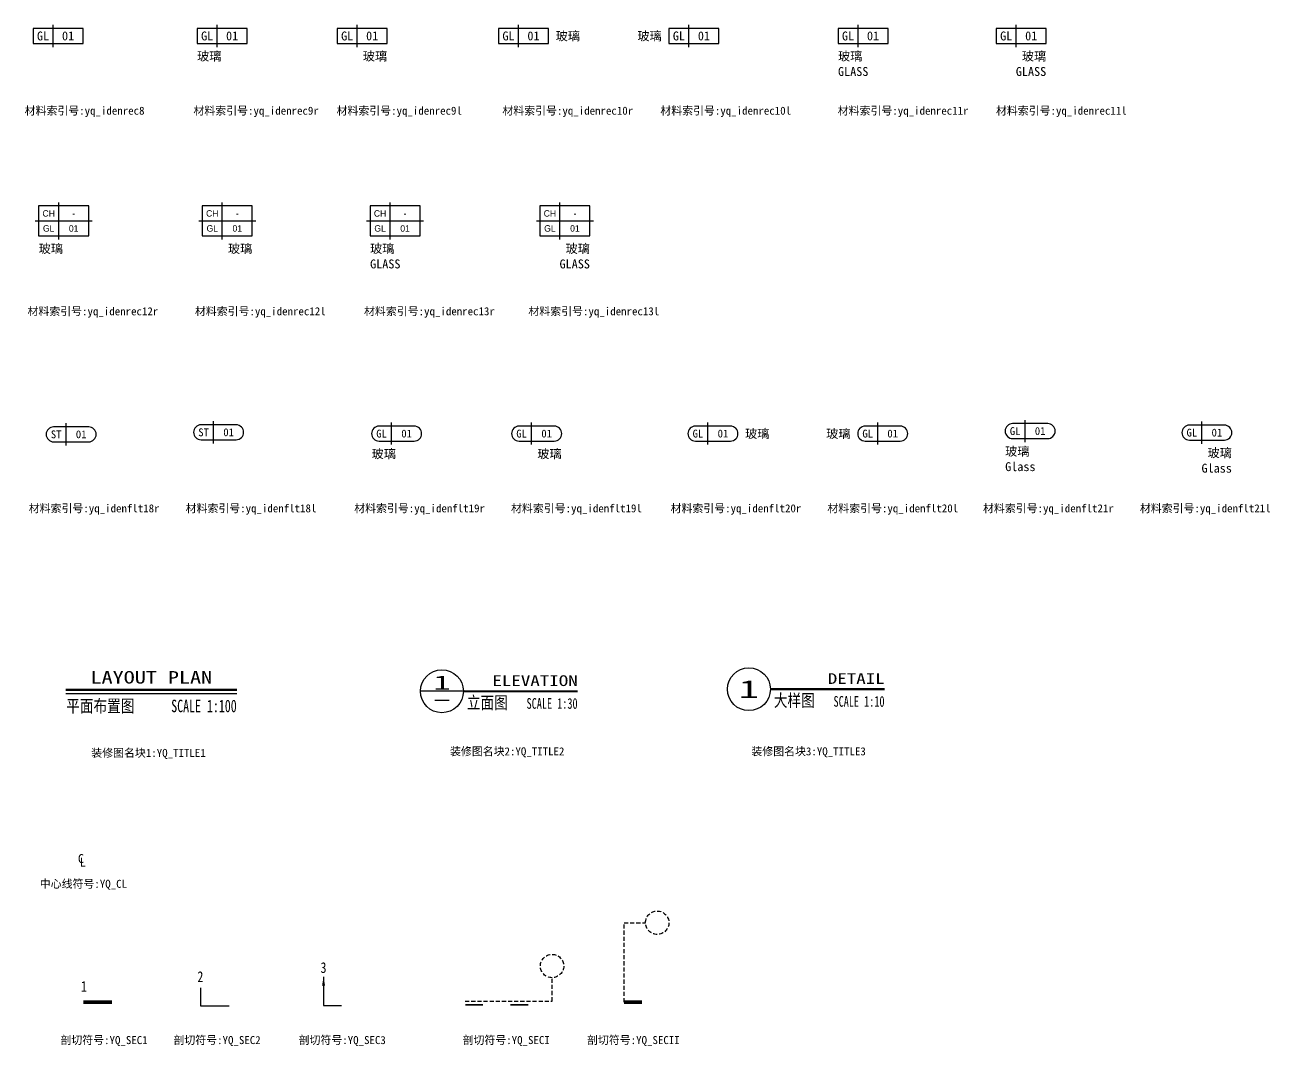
# Model space of a CAD drawing. Header units: millimetres. Extents: x -68 to 459, y -392 to 184.
# Drawn here: x -63 to 285.6, y -391.5 to -105.6 of the extents above; entities that cross this region are included whole.
import ezdxf
from ezdxf.enums import TextEntityAlignment as Align

# ---------------------------------------------------------------- set-up
doc = ezdxf.new("R2010")
doc.units = ezdxf.units.MM
doc.linetypes.add('HIDDEN', pattern=[9.525, 6.35, -3.175])
doc.styles.add('CCD', font='hbsmall.shx')
doc.styles.get("Standard").update_dxf_attribs({"font": ''})
doc.styles.add('YQ_IDEN', font='')
doc.styles.add('YQ_TEXT', font='')
doc.styles.add('YQ_TITLE', font='simhei.ttf')
doc.styles.add('黑体', font='simhei.ttf', dxfattribs={"width": 0.7})
doc.styles.get('Standard').set_extended_font_data('SimSun')
doc.styles.get('YQ_IDEN').set_extended_font_data('SimSun')
doc.styles.get('YQ_TEXT').set_extended_font_data('SimSun')

# ---------------------------------------------------------------- blocks, each defined once
blk = doc.blocks.new('yq_idenrec8')
blk.add_line((-0.1, -0.221), (-0.1, 0.221))
at = {"color": 150}
blk.add_lwpolyline([(-0.5, -0.15), (0.5, -0.15), (0.5, 0.15), (-0.5, 0.15)], close=True, dxfattribs=at)
at = {"style": 'CCD'}
for tag, p in [('Material', (-0.3, 0)), ('Designation', (0.2, 0))]:
    blk.add_attdef(tag, text='', height=0.179, dxfattribs=at).set_placement(p, align=Align.MIDDLE)
blk = doc.blocks.new('yq_idenrec9r')
blk.add_line((-0.1, -0.221), (-0.1, 0.221))
at = {"color": 150}
blk.add_lwpolyline([(-0.5, -0.15), (0.5, -0.15), (0.5, 0.15), (-0.5, 0.15)], close=True, dxfattribs=at)
at = {"style": 'CCD'}
for tag, p in [('Material', (-0.3, 0)), ('Designation', (0.2, 0))]:
    blk.add_attdef(tag, text='', height=0.179, dxfattribs=at).set_placement(p, align=Align.MIDDLE)
at = {"style": 'YQ_TEXT'}
blk.add_attdef('Comment', (-0.5, -0.493), '', height=0.179, dxfattribs=at)
blk = doc.blocks.new('yq_idenrec10r')
blk.add_line((-0.1, -0.221), (-0.1, 0.221))
at = {"color": 150}
blk.add_lwpolyline([(-0.5, -0.15), (0.5, -0.15), (0.5, 0.15), (-0.5, 0.15)], close=True, dxfattribs=at)
at = {"style": 'CCD'}
for tag, p in [('Material', (-0.3, 0)), ('Designation', (0.2, 0))]:
    blk.add_attdef(tag, text='', height=0.179, dxfattribs=at).set_placement(p, align=Align.MIDDLE)
at = {"style": 'YQ_TEXT'}
blk.add_attdef('Comment', text='', height=0.179, dxfattribs=at).set_placement((0.643, 0), align=Align.MIDDLE_LEFT)
blk = doc.blocks.new('yq_idenrec11r')
blk.add_line((-0.1, -0.221), (-0.1, 0.221))
at = {"color": 150}
blk.add_lwpolyline([(-0.5, -0.15), (0.5, -0.15), (0.5, 0.15), (-0.5, 0.15)], close=True, dxfattribs=at)
at = {"style": 'CCD'}
for tag, p in [('Material', (-0.3, 0)), ('Designation', (0.2, 0))]:
    blk.add_attdef(tag, text='', height=0.179, dxfattribs=at).set_placement(p, align=Align.MIDDLE)
at = {"style": 'YQ_TEXT'}
for tag, p in [('Comment', (-0.5, -0.493)), ('Comment2', (-0.5, -0.8))]:
    blk.add_attdef(tag, p, '', height=0.179, dxfattribs=at)
blk = doc.blocks.new('yq_idenrec12r')
for p, q in [((-0.1, -0.371), (-0.1, 0.371)), ((-0.571, 0), (0.571, 0))]:
    blk.add_line(p, q)
at = {"color": 150}
blk.add_lwpolyline([(-0.5, -0.3), (0.5, -0.3), (0.5, 0.3), (-0.5, 0.3)], close=True, dxfattribs=at)
at = {"style": 'CCD'}
for tag, p in [('CEILING', (-0.3, 0.15)), ('HEIGHT', (0.2, 0.15)), ('Material', (-0.3, -0.15)), ('Designation', (0.2, -0.15))]:
    blk.add_attdef(tag, text='', height=0.14, dxfattribs=at).set_placement(p, align=Align.MIDDLE)
at = {"style": 'YQ_TEXT'}
blk.add_attdef('Comment', (-0.5, -0.643), '', height=0.179, dxfattribs=at)
blk = doc.blocks.new('yq_idenrec13r')
for p, q in [((-0.1, -0.371), (-0.1, 0.371)), ((-0.571, 0), (0.571, 0))]:
    blk.add_line(p, q)
at = {"color": 150}
blk.add_lwpolyline([(-0.5, -0.3), (0.5, -0.3), (0.5, 0.3), (-0.5, 0.3)], close=True, dxfattribs=at)
at = {"style": 'CCD'}
for tag, p in [('Ceiling', (-0.3, 0.15)), ('Height', (0.2, 0.15)), ('Material', (-0.3, -0.15)), ('Designation', (0.2, -0.15))]:
    blk.add_attdef(tag, text='', height=0.14, dxfattribs=at).set_placement(p, align=Align.MIDDLE)
at = {"style": 'YQ_TEXT'}
for tag, p in [('Comment', (-0.5, -0.643)), ('Comment2', (-0.5, -0.95))]:
    blk.add_attdef(tag, p, '', height=0.179, dxfattribs=at)
blk = doc.blocks.new('yq_idenrec13l')
for p, q in [((-0.1, -0.371), (-0.1, 0.371)), ((-0.571, 0), (0.571, 0))]:
    blk.add_line(p, q)
at = {"color": 150}
blk.add_lwpolyline([(-0.5, -0.3), (0.5, -0.3), (0.5, 0.3), (-0.5, 0.3)], close=True, dxfattribs=at)
at = {"style": 'CCD'}
for tag, p in [('Ceiling', (-0.3, 0.15)), ('Height', (0.2, 0.15)), ('Material', (-0.3, -0.15)), ('Designation', (0.2, -0.15))]:
    blk.add_attdef(tag, text='', height=0.14, dxfattribs=at).set_placement(p, align=Align.MIDDLE)
at = {"style": 'YQ_TEXT'}
for tag, p in [('Comment', (0.5, -0.643)), ('Comment2', (0.5, -0.95))]:
    blk.add_attdef(tag, text='', height=0.179, dxfattribs=at).set_placement(p, align=Align.RIGHT)
blk = doc.blocks.new('yq_idenrec12l')
for p, q in [((-0.1, -0.371), (-0.1, 0.371)), ((-0.571, 0), (0.571, 0))]:
    blk.add_line(p, q)
at = {"color": 150}
blk.add_lwpolyline([(-0.5, -0.3), (0.5, -0.3), (0.5, 0.3), (-0.5, 0.3)], close=True, dxfattribs=at)
at = {"style": 'CCD'}
for tag, p in [('Ceiling', (-0.3, 0.15)), ('Height', (0.2, 0.15)), ('Material', (-0.3, -0.15)), ('Designation', (0.2, -0.15))]:
    blk.add_attdef(tag, text='', height=0.14, dxfattribs=at).set_placement(p, align=Align.MIDDLE)
at = {"style": 'YQ_TEXT'}
blk.add_attdef('Comment', text='', height=0.179, dxfattribs=at).set_placement((0.5, -0.643), align=Align.RIGHT)
blk = doc.blocks.new('yq_idenrec9l')
blk.add_line((-0.1, -0.221), (-0.1, 0.221))
at = {"color": 150}
blk.add_lwpolyline([(-0.5, -0.15), (0.5, -0.15), (0.5, 0.15), (-0.5, 0.15)], close=True, dxfattribs=at)
at = {"style": 'CCD'}
for tag, p in [('Material', (-0.3, 0)), ('Designation', (0.2, 0))]:
    blk.add_attdef(tag, text='', height=0.179, dxfattribs=at).set_placement(p, align=Align.MIDDLE)
at = {"style": 'YQ_TEXT'}
blk.add_attdef('Comment', text='', height=0.179, dxfattribs=at).set_placement((0.5, -0.493), align=Align.RIGHT)
blk = doc.blocks.new('yq_idenrec10l')
blk.add_line((-0.1, -0.221), (-0.1, 0.221))
at = {"color": 150}
blk.add_lwpolyline([(-0.5, -0.15), (0.5, -0.15), (0.5, 0.15), (-0.5, 0.15)], close=True, dxfattribs=at)
at = {"style": 'YQ_TEXT'}
blk.add_attdef('Comment', text='', height=0.179, dxfattribs=at).set_placement((-0.643, 0), align=Align.MIDDLE_RIGHT)
at = {"style": 'CCD'}
for tag, p in [('Material', (-0.3, 0)), ('Designation', (0.2, 0))]:
    blk.add_attdef(tag, text='', height=0.179, dxfattribs=at).set_placement(p, align=Align.MIDDLE)
blk = doc.blocks.new('yq_idenrec11l')
blk.add_line((-0.1, -0.221), (-0.1, 0.221))
at = {"color": 150}
blk.add_lwpolyline([(-0.5, -0.15), (0.5, -0.15), (0.5, 0.15), (-0.5, 0.15)], close=True, dxfattribs=at)
at = {"style": 'CCD'}
for tag, p in [('Material', (-0.3, 0)), ('Designation', (0.2, 0))]:
    blk.add_attdef(tag, text='', height=0.179, dxfattribs=at).set_placement(p, align=Align.MIDDLE)
at = {"style": 'YQ_TEXT'}
for tag, p in [('Comment', (0.5, -0.493)), ('Comment2', (0.5, -0.8))]:
    blk.add_attdef(tag, text='', height=0.179, dxfattribs=at).set_placement(p, align=Align.RIGHT)
blk = doc.blocks.new('yq_idenflt19r')
blk.add_line((-0.1, -0.221), (-0.1, 0.221))
at = {"color": 150}
blk.add_lwpolyline([(0.35, 0.15), (-0.35, 0.15, 1), (-0.35, -0.15), (0.35, -0.15, 1)], format="xyb", close=True, dxfattribs=at)
at = {"style": 'CCD'}
for tag, p in [('Material', (-0.3, 0)), ('Designation', (0.2, 0))]:
    blk.add_attdef(tag, text='', height=0.157, dxfattribs=at).set_placement(p, align=Align.MIDDLE)
at = {"style": 'YQ_TEXT'}
blk.add_attdef('Comment', (-0.5, -0.493), '', height=0.179, dxfattribs=at)
blk = doc.blocks.new('yq_idenflt19l')
blk.add_line((-0.1, -0.221), (-0.1, 0.221))
at = {"color": 150}
blk.add_lwpolyline([(0.35, 0.15), (-0.35, 0.15, 1), (-0.35, -0.15), (0.35, -0.15, 1)], format="xyb", close=True, dxfattribs=at)
at = {"style": 'CCD'}
for tag, p in [('Material', (-0.3, 0)), ('Designation', (0.2, 0))]:
    blk.add_attdef(tag, text='', height=0.157, dxfattribs=at).set_placement(p, align=Align.MIDDLE)
at = {"style": 'YQ_TEXT'}
blk.add_attdef('Comment', text='', height=0.179, dxfattribs=at).set_placement((0.5, -0.493), align=Align.RIGHT)
blk = doc.blocks.new('yq_idenflt20r')
blk.add_line((-0.1, -0.221), (-0.1, 0.221))
at = {"color": 150}
blk.add_lwpolyline([(0.35, 0.15), (-0.35, 0.15, 1), (-0.35, -0.15), (0.35, -0.15, 1)], format="xyb", close=True, dxfattribs=at)
at = {"style": 'CCD'}
for tag, p in [('Material', (-0.3, 0)), ('Designation', (0.2, 0))]:
    blk.add_attdef(tag, text='', height=0.157, dxfattribs=at).set_placement(p, align=Align.MIDDLE)
at = {"style": 'YQ_TEXT'}
blk.add_attdef('Comment', text='', height=0.179, dxfattribs=at).set_placement((0.643, 0), align=Align.MIDDLE_LEFT)
blk = doc.blocks.new('yq_idenflt20l')
blk.add_line((-0.1, -0.221), (-0.1, 0.221))
at = {"color": 150}
blk.add_lwpolyline([(0.35, 0.15), (-0.35, 0.15, 1), (-0.35, -0.15), (0.35, -0.15, 1)], format="xyb", close=True, dxfattribs=at)
at = {"style": 'YQ_TEXT'}
blk.add_attdef('Comment', text='', height=0.179, dxfattribs=at).set_placement((-0.643, 0), align=Align.MIDDLE_RIGHT)
at = {"style": 'CCD'}
for tag, p in [('Material', (-0.3, 0)), ('Designation', (0.2, 0))]:
    blk.add_attdef(tag, text='', height=0.157, dxfattribs=at).set_placement(p, align=Align.MIDDLE)
blk = doc.blocks.new('yq_idenflt18r')
blk.add_line((-0.1, -0.221), (-0.1, 0.221))
at = {"color": 150}
blk.add_lwpolyline([(0.35, 0.15), (-0.35, 0.15, 1), (-0.35, -0.15), (0.35, -0.15, 1)], format="xyb", close=True, dxfattribs=at)
at = {"style": 'CCD'}
for tag, p in [('Material', (-0.3, 0)), ('Designation', (0.2, 0))]:
    blk.add_attdef(tag, text='', height=0.157, dxfattribs=at).set_placement(p, align=Align.MIDDLE)
blk = doc.blocks.new('yq_idenflt18l')
blk.add_line((-0.1, -0.221), (-0.1, 0.221))
at = {"color": 150}
blk.add_lwpolyline([(0.35, 0.15), (-0.35, 0.15, 1), (-0.35, -0.15), (0.35, -0.15, 1)], format="xyb", close=True, dxfattribs=at)
at = {"style": 'CCD'}
for tag, p in [('Material', (-0.3, 0)), ('Designation', (0.2, 0))]:
    blk.add_attdef(tag, text='', height=0.157, dxfattribs=at).set_placement(p, align=Align.MIDDLE)
blk = doc.blocks.new('yq_idenflt21r')
blk.add_line((-0.1, -0.221), (-0.1, 0.221))
at = {"color": 150}
blk.add_lwpolyline([(0.35, 0.15), (-0.35, 0.15, 1), (-0.35, -0.15), (0.35, -0.15, 1)], format="xyb", close=True, dxfattribs=at)
at = {"style": 'CCD'}
for tag, p in [('Material', (-0.3, 0)), ('Designation', (0.2, 0))]:
    blk.add_attdef(tag, text='', height=0.157, dxfattribs=at).set_placement(p, align=Align.MIDDLE)
at = {"style": 'YQ_TEXT'}
for tag, p in [('Comment', (-0.5, -0.493)), ('Comment2', (-0.5, -0.8))]:
    blk.add_attdef(tag, p, '', height=0.179, dxfattribs=at)
blk = doc.blocks.new('yq_idenflt21l')
blk.add_line((-0.1, -0.221), (-0.1, 0.221))
at = {"color": 150}
blk.add_lwpolyline([(0.35, 0.15), (-0.35, 0.15, 1), (-0.35, -0.15), (0.35, -0.15, 1)], format="xyb", close=True, dxfattribs=at)
at = {"style": 'CCD'}
for tag, p in [('Material', (-0.3, 0)), ('Designation', (0.2, 0))]:
    blk.add_attdef(tag, text='', height=0.157, dxfattribs=at).set_placement(p, align=Align.MIDDLE)
at = {"style": 'YQ_TEXT'}
for tag, p in [('Comment', (0.5, -0.493)), ('Comment2', (0.5, -0.8))]:
    blk.add_attdef(tag, text='', height=0.179, dxfattribs=at).set_placement(p, align=Align.RIGHT)
blk = doc.blocks.new('*U49')
blk.add_line((-23.94, -1.01), (23.94, -1.01))
at = {"const_width": 0.7}
blk.add_lwpolyline([(-23.94, 0), (23.94, 0)], dxfattribs=at)
at = {"style": '黑体', "width": 1.3, "flags": 8}
blk.add_attdef('ENGLISHNAME', text='', height=3.5, dxfattribs=at).set_placement((0, 0.71), align=Align.BOTTOM_CENTER)
at = {"style": 'YQ_TITLE', "width": 0.8, "flags": 8}
blk.add_attdef('CHINESENAME', text='', height=3.5, dxfattribs=at).set_placement((-23.83, -2.76), align=Align.TOP_LEFT)
at = {"style": 'YQ_TITLE', "width": 0.7, "flags": 8}
blk.add_attdef('SCALE', text='', height=3.5, dxfattribs=at).set_placement((23.9, -2.76), align=Align.TOP_RIGHT)
blk = doc.blocks.new('YQ_TITLE2')
blk.add_line((0, 0), (-12, 0))
at = {"const_width": 0.6}
blk.add_lwpolyline([(0, 0), (32, 0)], dxfattribs=at)
blk.add_circle((-6, 0), 6)
at = {"style": 'YQ_TITLE', "flags": 8}
for tag, height, width, p, p2 in [('INDEXNO', 4, 1.66875, (-8.4, 0.44), (-3.6, 0.44)), ('DRAWINGNO', 3.5, 2.860714, (-9.6, -3.9), (-2.4, -3.9))]:
    blk.add_attdef(tag, text='', height=height, dxfattribs=dict(at, width=width)).set_placement(p, p2, align=Align.FIT)
at = {"style": '黑体', "width": 1.3, "flags": 8}
blk.add_attdef('ENGLISHNAME', text='', height=3, dxfattribs=at).set_placement((32, 1.48), align=Align.RIGHT)
at = {"style": 'YQ_TITLE', "width": 0.8, "flags": 8}
blk.add_attdef('CHINESENAME', text='', height=3.5, dxfattribs=at).set_placement((0.97, -1.4), align=Align.TOP_LEFT)
at = {"style": 'YQ_TITLE', "width": 0.7, "flags": 8}
blk.add_attdef('SCALE', text='', height=3, dxfattribs=at).set_placement((31.97, -1.9), align=Align.TOP_RIGHT)
blk = doc.blocks.new('YQ_CL')
at = {"style": 'YQ_TEXT'}
for s, p in [('C', (-0.25, 0.49)), ('L', (0.25, -0.51))]:
    blk.add_text(s, height=2.5, dxfattribs=at).set_placement(p, align=Align.MIDDLE)
blk = doc.blocks.new('YQ_TITLE3')
at = {"const_width": 0.6}
blk.add_lwpolyline([(0, 0), (32, 0)], dxfattribs=at)
blk.add_circle((-6, 0), 6)
at = {"style": '黑体', "width": 1.3, "flags": 8}
blk.add_attdef('ENGLISHNAME', text='', height=3, dxfattribs=at).set_placement((32, 1.48), align=Align.RIGHT)
at = {"style": 'YQ_TITLE', "width": 1.581146, "flags": 8}
blk.add_attdef('INDEXNO', text='', height=5, dxfattribs=at).set_placement((-8.84, -2.46), (-3.16, -2.46), align=Align.FIT)
at = {"style": 'YQ_TITLE', "width": 0.8, "flags": 8}
blk.add_attdef('CHINESENAME', text='', height=3.5, dxfattribs=at).set_placement((0.97, -1.4), align=Align.TOP_LEFT)
at = {"style": 'YQ_TITLE', "width": 0.7, "flags": 8}
blk.add_attdef('SCALE', text='', height=3, dxfattribs=at).set_placement((31.97, -1.9), align=Align.TOP_RIGHT)
blk = doc.blocks.new('YQ_SEC3')
at = {"linetype": 'Continuous'}
blk.add_line((0, 8), (0, 0), dxfattribs=at)
blk.add_lwpolyline([(0, 0), (5, 0)], dxfattribs=at)
blk.add_solid([(0.42, 5.5), (-0.42, 5.5), (0, 8)], dxfattribs=at)
blk = doc.blocks.new('YQ_SEC2')
at = {"linetype": 'Continuous'}
blk.add_lwpolyline([(0, 5), (0, 0), (8, 0)], dxfattribs=at)
blk = doc.blocks.new('YQ_SEC1')
at = {"linetype": 'Continuous'}
blk.add_lwpolyline([(0, 0, 1, 1, 0), (8, 0, 0, 0, 0)], format="xyseb", dxfattribs=at)
blk = doc.blocks.new('YQ_SECI')
at = {"linetype": 'Continuous', "const_width": 0.5}
blk.add_lwpolyline([(0, -1), (5, -1)], dxfattribs=at)
blk = doc.blocks.new('YQ_SECII')
at = {"linetype": 'Continuous'}
blk.add_lwpolyline([(0, 0, 1, 1, 0), (5, 0, 0, 0, 0)], format="xyseb", dxfattribs=at)

msp = doc.modelspace()

# ---------------------------------------------------------------- linework, layer by layer
at = {"color": 6, "linetype": 'HIDDEN', "ltscale": 0.18}
for p, q in [((104.74, -379.22), (104.74, -357)), ((104.74, -357), (110.76, -357)), ((84.59, -378.97), (84.59, -372.39)), ((60.27, -378.97), (84.59, -378.97))]:
    msp.add_line(p, q, dxfattribs=at)
at = {"color": 6, "linetype": 'HIDDEN', "ltscale": 0.18, "const_width": 0.5}
msp.add_lwpolyline([(72.93, -379.97), (77.93, -379.97)], dxfattribs=at)
at = {"color": 6, "linetype": 'HIDDEN', "ltscale": 0.18}
for centre in [(114.03, -357), (84.59, -369.12)]:
    msp.add_circle(centre, 3.27, dxfattribs=at)

# ---------------------------------------------------------------- block references
ref = msp.add_blockref('yq_idenrec8', (-53.7, -108.73), dxfattribs=dict(xscale=14, yscale=14, zscale=14))
ref.add_attrib('Material', 'GL', dxfattribs={"height": 2.5, "style": 'YQ_TEXT'}).set_placement((-57.9, -108.73), align=Align.MIDDLE)
ref.add_attrib('Designation', '01', dxfattribs={"height": 2.5, "style": 'YQ_TEXT'}).set_placement((-50.9, -108.73), align=Align.MIDDLE)
ref = msp.add_blockref('yq_idenrec9r', (-7.77, -108.73), dxfattribs=dict(xscale=14, yscale=14, zscale=14))
ref.add_attrib('Material', 'GL', dxfattribs={"height": 2.5, "style": 'YQ_TEXT'}).set_placement((-11.97, -108.73), align=Align.MIDDLE)
ref.add_attrib('Designation', '01', dxfattribs={"height": 2.5, "style": 'YQ_TEXT'}).set_placement((-4.97, -108.73), align=Align.MIDDLE)
ref.add_attrib('Comment', '玻璃', (-14.77, -115.63), dxfattribs={"height": 2.5, "style": 'YQ_TEXT'})
ref = msp.add_blockref('yq_idenrec9l', (31.43, -108.73), dxfattribs=dict(xscale=14, yscale=14, zscale=14))
ref.add_attrib('Material', 'GL', dxfattribs={"height": 2.5, "style": 'YQ_TEXT'}).set_placement((27.23, -108.73), align=Align.MIDDLE)
ref.add_attrib('Designation', '01', dxfattribs={"height": 2.5, "style": 'YQ_TEXT'}).set_placement((34.23, -108.73), align=Align.MIDDLE)
ref.add_attrib('Comment', '玻璃', dxfattribs={"height": 2.5, "style": 'YQ_TEXT'}).set_placement((38.43, -115.63), align=Align.RIGHT)
ref = msp.add_blockref('yq_idenrec10r', (76.59, -108.73), dxfattribs=dict(xscale=14, yscale=14, zscale=14))
ref.add_attrib('Material', 'GL', dxfattribs={"height": 2.5, "style": 'YQ_TEXT'}).set_placement((72.39, -108.73), align=Align.MIDDLE)
ref.add_attrib('Designation', '01', dxfattribs={"height": 2.5, "style": 'YQ_TEXT'}).set_placement((79.39, -108.73), align=Align.MIDDLE)
ref.add_attrib('Comment', '玻璃', dxfattribs={"height": 2.5, "style": 'YQ_TEXT'}).set_placement((85.59, -108.73), align=Align.MIDDLE_LEFT)
ref = msp.add_blockref('yq_idenrec10l', (124.3, -108.73), dxfattribs=dict(xscale=14, yscale=14, zscale=14))
ref.add_attrib('Material', 'GL', dxfattribs={"height": 2.5, "style": 'YQ_TEXT'}).set_placement((120.1, -108.73), align=Align.MIDDLE)
ref.add_attrib('Designation', '01', dxfattribs={"height": 2.5, "style": 'YQ_TEXT'}).set_placement((127.1, -108.73), align=Align.MIDDLE)
ref.add_attrib('Comment', '玻璃', dxfattribs={"height": 2.5, "style": 'YQ_TEXT'}).set_placement((115.3, -108.73), align=Align.MIDDLE_RIGHT)
ref = msp.add_blockref('yq_idenrec11r', (171.64, -108.73), dxfattribs=dict(xscale=14, yscale=14, zscale=14))
ref.add_attrib('Material', 'GL', dxfattribs={"height": 2.5, "style": 'YQ_TEXT'}).set_placement((167.44, -108.73), align=Align.MIDDLE)
ref.add_attrib('Designation', '01', dxfattribs={"height": 2.5, "style": 'YQ_TEXT'}).set_placement((174.44, -108.73), align=Align.MIDDLE)
ref.add_attrib('Comment', '玻璃', (164.64, -115.63), dxfattribs={"height": 2.5, "style": 'YQ_TEXT'})
ref.add_attrib('Comment2', 'GLASS', (164.64, -119.93), dxfattribs={"height": 2.5, "style": 'YQ_TEXT'})
ref = msp.add_blockref('yq_idenrec11l', (215.92, -108.73), dxfattribs=dict(xscale=14, yscale=14, zscale=14))
ref.add_attrib('Material', 'GL', dxfattribs={"height": 2.5, "style": 'YQ_TEXT'}).set_placement((211.72, -108.73), align=Align.MIDDLE)
ref.add_attrib('Designation', '01', dxfattribs={"height": 2.5, "style": 'YQ_TEXT'}).set_placement((218.72, -108.73), align=Align.MIDDLE)
ref.add_attrib('Comment', '玻璃', dxfattribs={"height": 2.5, "style": 'YQ_TEXT'}).set_placement((222.92, -115.63), align=Align.RIGHT)
ref.add_attrib('Comment2', 'GLASS', dxfattribs={"height": 2.5, "style": 'YQ_TEXT'}).set_placement((222.92, -119.93), align=Align.RIGHT)
ref = msp.add_blockref('yq_idenrec12r', (-52.13, -160.51), dxfattribs=dict(xscale=14, yscale=14, zscale=14))
ref.add_attrib('Ceiling', 'CH', dxfattribs={"height": 1.8, "style": 'CCD'}).set_placement((-56.33, -158.41), align=Align.MIDDLE)
ref.add_attrib('Height', '-', dxfattribs={"height": 1.8, "style": 'CCD'}).set_placement((-49.33, -158.41), align=Align.MIDDLE)
ref.add_attrib('Material', 'GL', dxfattribs={"height": 1.8, "style": 'CCD'}).set_placement((-56.33, -162.61), align=Align.MIDDLE)
ref.add_attrib('Designation', '01', dxfattribs={"height": 1.8, "style": 'CCD'}).set_placement((-49.33, -162.61), align=Align.MIDDLE)
ref.add_attrib('Comment', '玻璃', (-59.13, -169.51), dxfattribs={"height": 2.5, "style": 'YQ_TEXT'})
ref = msp.add_blockref('yq_idenrec12l', (-6.32, -160.51), dxfattribs=dict(xscale=14, yscale=14, zscale=14))
ref.add_attrib('Ceiling', 'CH', dxfattribs={"height": 1.8, "style": 'CCD'}).set_placement((-10.52, -158.41), align=Align.MIDDLE)
ref.add_attrib('Height', '-', dxfattribs={"height": 1.8, "style": 'CCD'}).set_placement((-3.52, -158.41), align=Align.MIDDLE)
ref.add_attrib('Material', 'GL', dxfattribs={"height": 1.8, "style": 'CCD'}).set_placement((-10.52, -162.61), align=Align.MIDDLE)
ref.add_attrib('Designation', '01', dxfattribs={"height": 1.8, "style": 'CCD'}).set_placement((-3.52, -162.61), align=Align.MIDDLE)
ref.add_attrib('Comment', '玻璃', dxfattribs={"height": 2.5, "style": 'YQ_TEXT'}).set_placement((0.68, -169.51), align=Align.RIGHT)
ref = msp.add_blockref('yq_idenrec13r', (40.65, -160.51), dxfattribs=dict(xscale=14, yscale=14, zscale=14))
ref.add_attrib('Ceiling', 'CH', dxfattribs={"height": 1.8, "style": 'CCD'}).set_placement((36.45, -158.41), align=Align.MIDDLE)
ref.add_attrib('Height', '-', dxfattribs={"height": 1.8, "style": 'CCD'}).set_placement((43.45, -158.41), align=Align.MIDDLE)
ref.add_attrib('Material', 'GL', dxfattribs={"height": 1.8, "style": 'CCD'}).set_placement((36.45, -162.61), align=Align.MIDDLE)
ref.add_attrib('Designation', '01', dxfattribs={"height": 1.8, "style": 'CCD'}).set_placement((43.45, -162.61), align=Align.MIDDLE)
ref.add_attrib('Comment', '玻璃', (33.65, -169.51), dxfattribs={"height": 2.5, "style": 'YQ_TEXT'})
ref.add_attrib('Comment2', 'GLASS', (33.65, -173.81), dxfattribs={"height": 2.5, "style": 'YQ_TEXT'})
ref = msp.add_blockref('yq_idenrec13l', (88.19, -160.51), dxfattribs=dict(xscale=14, yscale=14, zscale=14))
ref.add_attrib('Ceiling', 'CH', dxfattribs={"height": 1.8, "style": 'CCD'}).set_placement((83.99, -158.41), align=Align.MIDDLE)
ref.add_attrib('Height', '-', dxfattribs={"height": 1.8, "style": 'CCD'}).set_placement((90.99, -158.41), align=Align.MIDDLE)
ref.add_attrib('Material', 'GL', dxfattribs={"height": 1.8, "style": 'CCD'}).set_placement((83.99, -162.61), align=Align.MIDDLE)
ref.add_attrib('Designation', '01', dxfattribs={"height": 1.8, "style": 'CCD'}).set_placement((90.99, -162.61), align=Align.MIDDLE)
ref.add_attrib('Comment', '玻璃', dxfattribs={"height": 2.5, "style": 'YQ_TEXT'}).set_placement((95.19, -169.51), align=Align.RIGHT)
ref.add_attrib('Comment2', 'GLASS', dxfattribs={"height": 2.5, "style": 'YQ_TEXT'}).set_placement((95.19, -173.81), align=Align.RIGHT)
ref = msp.add_blockref('yq_idenflt18r', (-50.03, -220.27), dxfattribs=dict(xscale=14, yscale=14, zscale=14))
ref.add_attrib('Material', 'ST', dxfattribs={"height": 2.2, "style": 'YQ_TEXT'}).set_placement((-54.23, -220.27), align=Align.MIDDLE)
ref.add_attrib('Designation', '01', dxfattribs={"height": 2.2, "style": 'YQ_TEXT'}).set_placement((-47.23, -220.27), align=Align.MIDDLE)
ref = msp.add_blockref('yq_idenflt18l', (-8.75, -219.7), dxfattribs=dict(xscale=14, yscale=14, zscale=14))
ref.add_attrib('Material', 'ST', dxfattribs={"height": 2.2, "style": 'YQ_TEXT'}).set_placement((-12.95, -219.7), align=Align.MIDDLE)
ref.add_attrib('Designation', '01', dxfattribs={"height": 2.2, "style": 'YQ_TEXT'}).set_placement((-5.95, -219.7), align=Align.MIDDLE)
ref = msp.add_blockref('yq_idenflt19r', (41.08, -220.06), dxfattribs=dict(xscale=14, yscale=14, zscale=14))
ref.add_attrib('Material', 'GL', dxfattribs={"height": 2.2, "style": 'YQ_TEXT'}).set_placement((36.88, -220.06), align=Align.MIDDLE)
ref.add_attrib('Designation', '01', dxfattribs={"height": 2.2, "style": 'YQ_TEXT'}).set_placement((43.88, -220.06), align=Align.MIDDLE)
ref.add_attrib('Comment', '玻璃', (34.08, -226.96), dxfattribs={"height": 2.5, "style": 'YQ_TEXT'})
ref = msp.add_blockref('yq_idenflt19l', (80.28, -220.06), dxfattribs=dict(xscale=14, yscale=14, zscale=14))
ref.add_attrib('Material', 'GL', dxfattribs={"height": 2.2, "style": 'YQ_TEXT'}).set_placement((76.08, -220.06), align=Align.MIDDLE)
ref.add_attrib('Designation', '01', dxfattribs={"height": 2.2, "style": 'YQ_TEXT'}).set_placement((83.08, -220.06), align=Align.MIDDLE)
ref.add_attrib('Comment', '玻璃', dxfattribs={"height": 2.5, "style": 'YQ_TEXT'}).set_placement((87.28, -226.96), align=Align.RIGHT)
ref = msp.add_blockref('yq_idenflt20r', (129.63, -220.06), dxfattribs=dict(xscale=14, yscale=14, zscale=14))
ref.add_attrib('Material', 'GL', dxfattribs={"height": 2.2, "style": 'YQ_TEXT'}).set_placement((125.43, -220.06), align=Align.MIDDLE)
ref.add_attrib('Designation', '01', dxfattribs={"height": 2.2, "style": 'YQ_TEXT'}).set_placement((132.43, -220.06), align=Align.MIDDLE)
ref.add_attrib('Comment', '玻璃', dxfattribs={"height": 2.5, "style": 'YQ_TEXT'}).set_placement((138.63, -220.06), align=Align.MIDDLE_LEFT)
ref = msp.add_blockref('yq_idenflt20l', (177.15, -220.06), dxfattribs=dict(xscale=14, yscale=14, zscale=14))
ref.add_attrib('Material', 'GL', dxfattribs={"height": 2.2, "style": 'YQ_TEXT'}).set_placement((172.95, -220.06), align=Align.MIDDLE)
ref.add_attrib('Designation', '01', dxfattribs={"height": 2.2, "style": 'YQ_TEXT'}).set_placement((179.95, -220.06), align=Align.MIDDLE)
ref.add_attrib('Comment', '玻璃', dxfattribs={"height": 2.5, "style": 'YQ_TEXT'}).set_placement((168.15, -220.06), align=Align.MIDDLE_RIGHT)
ref = msp.add_blockref('yq_idenflt21r', (218.43, -219.36), dxfattribs=dict(xscale=14, yscale=14, zscale=14))
ref.add_attrib('Material', 'GL', dxfattribs={"height": 2.2, "style": 'YQ_TEXT'}).set_placement((214.23, -219.36), align=Align.MIDDLE)
ref.add_attrib('Designation', '01', dxfattribs={"height": 2.2, "style": 'YQ_TEXT'}).set_placement((221.23, -219.36), align=Align.MIDDLE)
ref.add_attrib('Comment', '玻璃', (211.43, -226.26), dxfattribs={"height": 2.5, "style": 'YQ_TEXT'})
ref.add_attrib('Comment2', 'Glass', (211.43, -230.56), dxfattribs={"height": 2.5, "style": 'YQ_TEXT'})
ref = msp.add_blockref('yq_idenflt21l', (267.9, -219.79), dxfattribs=dict(xscale=14, yscale=14, zscale=14))
ref.add_attrib('Material', 'GL', dxfattribs={"height": 2.2, "style": 'YQ_TEXT'}).set_placement((263.7, -219.79), align=Align.MIDDLE)
ref.add_attrib('Designation', '01', dxfattribs={"height": 2.2, "style": 'YQ_TEXT'}).set_placement((270.7, -219.79), align=Align.MIDDLE)
ref.add_attrib('Comment', '玻璃', dxfattribs={"height": 2.5, "style": 'YQ_TEXT'}).set_placement((274.9, -226.69), align=Align.RIGHT)
ref.add_attrib('Comment2', 'Glass', dxfattribs={"height": 2.5, "style": 'YQ_TEXT'}).set_placement((274.9, -230.99), align=Align.RIGHT)
ref = msp.add_blockref('YQ_TITLE3', (145.7, -291.63))
ref.add_attrib('ENGLISHNAME', 'DETAIL', dxfattribs={"height": 3, "style": '黑体', "width": 1.3}).set_placement((177.7, -290.15), align=Align.RIGHT)
ref.add_attrib('CHINESENAME', '大样图', dxfattribs={"height": 3.5, "style": 'YQ_TITLE', "width": 0.8}).set_placement((146.67, -293.03), align=Align.TOP_LEFT)
ref.add_attrib('INDEXNO', '1', dxfattribs={"height": 5, "style": 'YQ_TITLE', "width": 1.581146}).set_placement((136.86, -294.09), (142.54, -294.09), align=Align.FIT)
ref.add_attrib('SCALE', 'SCALE 1:10', dxfattribs={"height": 3, "style": 'YQ_TITLE', "width": 0.7}).set_placement((177.67, -293.53), align=Align.TOP_RIGHT)
for name, p, values in [('*U49', (-27.59, -291.8), {'CHINESENAME': '平面布置图', 'ENGLISHNAME': 'LAYOUT PLAN', 'SCALE': 'SCALE 1:100'}), ('YQ_TITLE2', (59.77, -292.21), {'ENGLISHNAME': 'ELEVATION', 'CHINESENAME': '立面图', 'DRAWINGNO': '-', 'INDEXNO': '1', 'SCALE': 'SCALE 1:30'})]:
    msp.add_blockref(name, p).add_auto_attribs(values)
for name, p in [('YQ_CL', (-47.04, -339.53)), ('YQ_SEC3', (20.62, -380.13)), ('YQ_SEC2', (-13.81, -380.25)), ('YQ_SEC1', (-46.63, -379.22)), ('YQ_SECI', (60.27, -378.97)), ('YQ_SECII', (104.74, -379.22))]:
    msp.add_blockref(name, p)

# ---------------------------------------------------------------- texts
at = {"color": 6}
for s, p in [('材料索引号:yq_idenrec8', (-63.06, -128.53)), ('材料索引号:yq_idenrec9r', (-15.8, -128.53)), ('材料索引号:yq_idenrec9l', (24.26, -128.53)), ('材料索引号:yq_idenrec10r', (70.68, -128.53)), ('材料索引号:yq_idenrec10l', (114.89, -128.53)), ('材料索引号:yq_idenrec11r', (164.56, -128.53)), ('材料索引号:yq_idenrec11l', (208.85, -128.53)), ('材料索引号:yq_idenrec12r', (-62.26, -184.69)), ('材料索引号:yq_idenrec12l', (-15.4, -184.69)), ('材料索引号:yq_idenrec13r', (31.96, -184.69)), ('材料索引号:yq_idenrec13l', (77.97, -184.69)), ('材料索引号:yq_idenflt18r', (-61.9, -239.86)), ('材料索引号:yq_idenflt18l', (-17.99, -239.86)), ('材料索引号:yq_idenflt19r', (29.2, -239.86)), ('材料索引号:yq_idenflt19l', (73.11, -239.86)), ('材料索引号:yq_idenflt20r', (117.76, -239.86)), ('材料索引号:yq_idenflt20l', (161.66, -239.86)), ('材料索引号:yq_idenflt21r', (205.23, -239.86)), ('材料索引号:yq_idenflt21l', (249.14, -239.86)), ('装修图名块1:YQ_TITLE1', (-44.4, -308.34)), ('装修图名块2:YQ_TITLE2', (56.01, -307.9)), ('装修图名块3:YQ_TITLE3', (140.38, -307.9)), ('中心线符号:YQ_CL', (-58.81, -344.99)), ('剖切符号:YQ_SEC1', (-53.03, -388.74)), ('剖切符号:YQ_SEC2', (-21.39, -388.74)), ('剖切符号:YQ_SEC3', (13.64, -388.74)), ('剖切符号:YQ_SECI', (59.54, -388.74)), ('剖切符号:YQ_SECII', (94.38, -388.74))]:
    msp.add_text(s, height=2.24, dxfattribs=at).set_placement(p, align=Align.TOP_LEFT)
at = {"color": 6, "style": 'YQ_IDEN', "width": 0.8}
for s, p in [('3', (20.6, -371.07)), ('2', (-13.86, -373.6)), ('1', (-46.47, -376.33))]:
    msp.add_text(s, height=3, dxfattribs=at).set_placement(p, align=Align.CENTER)

doc.saveas('drawing.dxf')
